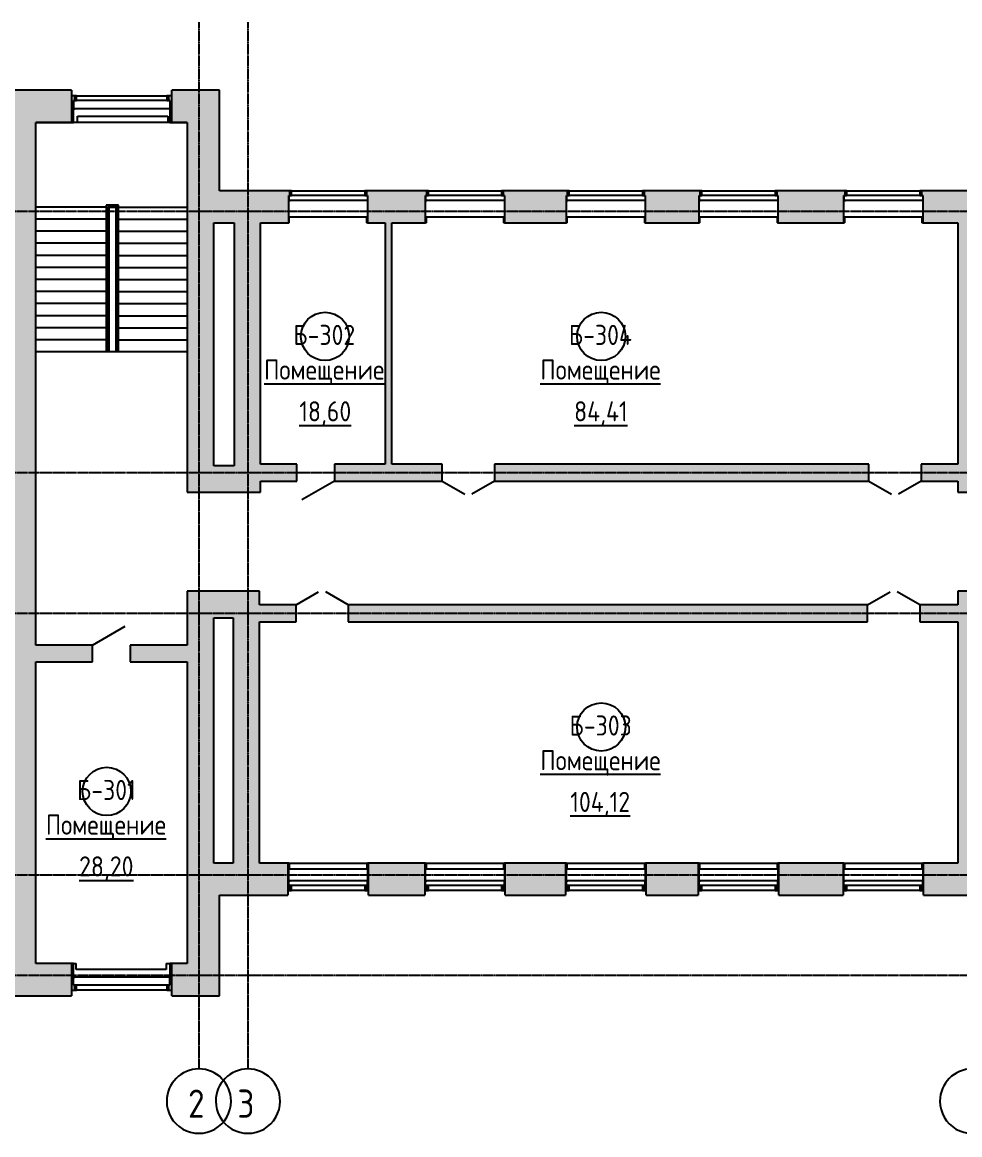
# Model space of a CAD drawing. Extents: x -4056 to 455774, y -7500 to 28668.
# Drawn here: x 248675 to 271978, y -3183 to 24484 of the extents above; entities that cross this region are included whole.
import ezdxf

# ---------------------------------------------------------------- set-up
doc = ezdxf.new("R2010")
doc.units = 0
doc.linetypes.add('ADSK_ЛИНИЯ_СЕТКИ', pattern=[21, 12, -3, 3, -3])
doc.linetypes.add('ADSK_СВЕРХУ', pattern=[4.5, 3, -1.5])
for name, color, linetype in [('ДВЕРИ', 7, 'CONTINUOUS'), ('КАРКАС_ИМПОСТ', 7, 'CONTINUOUS'), ('ЛЕСТНИЦЫ', 7, 'CONTINUOUS'), ('МАРКИ_ПОМЕЩЕНИЙ', 7, 'CONTINUOUS'), ('ОГРАЖДЕНИЕ', 7, 'CONTINUOUS'), ('ОКНА', 7, 'CONTINUOUS'), ('ОСИ', 7, 'CONTINUOUS'), ('ПАНЕЛЬ', 7, 'CONTINUOUS'), ('ПЕРЕКРЫТИЯ', 7, 'CONTINUOUS'), ('ПОРУЧНИ', 7, 'CONTINUOUS'), ('СТЕНЫ', 7, 'CONTINUOUS'), ('СТЕНЫ_РАЗРЕЗ', 7, 'CONTINUOUS')]:
    doc.layers.add(name, color=color, linetype=linetype)
doc.styles.add('GOST_COMMON', font='GOST Common.ttf', dxfattribs={"width": 0.9, "height": 500})
doc.styles.add('GOST_COMMON_1', font='GOST Common.ttf', dxfattribs={"width": 0.9, "height": 700})

# ---------------------------------------------------------------- blocks, each defined once
blk = doc.blocks.new('*U277')
at = {"layer": 'СТЕНЫ'}
for points in [[(252774.839752, 2775.135494), (252774.839752, 3575.135494), (255279.839752, 2775.135494)], [(255279.839752, 2775.135494), (252774.839752, 3575.135494), (255279.839752, 3575.135494)], [(257279.839752, 2775.135494), (257279.839752, 3575.135494), (258679.839752, 2775.135494)], [(258679.839752, 2775.135494), (257279.839752, 3575.135494), (258679.839752, 3575.135494)], [(260679.839752, 2775.135494), (260679.839752, 3575.135494), (262179.839752, 2775.135494)], [(262179.839752, 2775.135494), (260679.839752, 3575.135494), (262179.839752, 3575.135494)], [(264179.839752, 2775.135494), (264179.839752, 3575.135494), (265479.839752, 2775.135494)], [(265479.839752, 2775.135494), (264179.839752, 3575.135494), (265479.839752, 3575.135494)], [(267479.839752, 2775.135494), (267479.839752, 3575.135494), (269079.839752, 2775.135494)], [(269079.839752, 2775.135494), (267479.839752, 3575.135494), (269079.839752, 3575.135494)], [(271079.839752, 2775.135494), (271079.839752, 3575.135494), (271926.112113, 2775.135494)], [(271926.112113, 2775.135494), (271079.839752, 3575.135494), (271926.112113, 3575.135494)], [(271926.112113, 2775.135494), (271926.112113, 3575.135494), (272779.839752, 2775.135494)], [(272779.839752, 2775.135494), (271926.112113, 3575.135494), (272779.839752, 3575.135494)]]:
    blk.add_solid(points, dxfattribs=at)
blk = doc.blocks.new('*U278')
at = {"layer": 'СТЕНЫ'}
for points in [[(252774.839752, 275.135494), (252774.839752, 2775.135494), (253010.836199, 275.135494)], [(253010.836199, 275.135494), (252774.839752, 2775.135494), (253010.836199, 2775.135494)], [(253010.836199, 275.135494), (253010.836199, 2775.135494), (253574.839752, 275.135494)], [(253574.839752, 275.135494), (253010.836199, 2775.135494), (253574.839752, 2775.135494)]]:
    blk.add_solid(points, dxfattribs=at)
blk = doc.blocks.new('*U279')
at = {"layer": 'СТЕНЫ'}
for points in [[(235054.839752, 275.135494), (235054.839752, 1075.135494), (236994.839752, 275.135494)], [(236994.839752, 275.135494), (235054.839752, 1075.135494), (236994.839752, 1075.135494)], [(239494.839752, 275.135494), (239494.839752, 1075.135494), (240400.652256, 275.135494)], [(240400.652256, 275.135494), (239494.839752, 1075.135494), (240400.652256, 1075.135494)], [(240400.652256, 275.135494), (240400.652256, 1075.135494), (241294.839752, 275.135494)], [(241294.839752, 275.135494), (240400.652256, 1075.135494), (241294.839752, 1075.135494)], [(243794.839752, 275.135494), (243794.839752, 1075.135494), (245594.839752, 275.135494)], [(245594.839752, 275.135494), (243794.839752, 1075.135494), (245594.839752, 1075.135494)], [(248094.839752, 275.135494), (248094.839752, 1075.135494), (249894.839752, 275.135494)], [(249894.839752, 275.135494), (248094.839752, 1075.135494), (249894.839752, 1075.135494)], [(252394.839752, 275.135494), (252394.839752, 1075.135494), (252774.839752, 275.135494)], [(252774.839752, 275.135494), (252394.839752, 1075.135494), (252774.839752, 1075.135494)]]:
    blk.add_solid(points, dxfattribs=at)
blk = doc.blocks.new('*U281')
at = {"layer": 'СТЕНЫ'}
for points in [[(235854.839752, 21995.135494), (235854.839752, 22795.135494), (236994.839752, 21995.135494)], [(236994.839752, 21995.135494), (235854.839752, 22795.135494), (236994.839752, 22795.135494)], [(239494.839752, 21995.135494), (239494.839752, 22795.135494), (240400.652256, 21995.135494)], [(240400.652256, 21995.135494), (239494.839752, 22795.135494), (240400.652256, 22795.135494)], [(240400.652256, 21995.135494), (240400.652256, 22795.135494), (241294.839752, 21995.135494)], [(241294.839752, 21995.135494), (240400.652256, 22795.135494), (241294.839752, 22795.135494)], [(243794.839752, 21995.135494), (243794.839752, 22795.135494), (245594.839752, 21995.135494)], [(245594.839752, 21995.135494), (243794.839752, 22795.135494), (245594.839752, 22795.135494)], [(248094.839752, 21995.135494), (248094.839752, 22795.135494), (248334.839752, 21995.135494)], [(248334.839752, 21995.135494), (248094.839752, 22795.135494), (248334.839752, 22795.135494)], [(248334.839752, 21995.135494), (248334.839752, 22795.135494), (249014.839752, 21995.135494)], [(249014.839752, 21995.135494), (248334.839752, 22795.135494), (249014.839752, 22795.135494)], [(249014.839752, 21995.135494), (249014.839752, 22795.135494), (249894.839752, 21995.135494)], [(249894.839752, 21995.135494), (249014.839752, 22795.135494), (249894.839752, 22795.135494)], [(252394.839752, 21995.135494), (252394.839752, 22795.135494), (253010.836199, 21995.135494)], [(253010.836199, 21995.135494), (252394.839752, 22795.135494), (253010.836199, 22795.135494)], [(253010.836199, 21995.135494), (253010.836199, 22795.135494), (253574.839752, 21995.135494)], [(253574.839752, 21995.135494), (253010.836199, 22795.135494), (253574.839752, 22795.135494)]]:
    blk.add_solid(points, dxfattribs=at)
blk = doc.blocks.new('*U282')
at = {"layer": 'СТЕНЫ'}
for points in [[(252774.839752, 19495.135494), (252774.839752, 21995.135494), (253434.839752, 19495.135494)], [(253434.839752, 19495.135494), (252774.839752, 21995.135494), (253434.839752, 21995.135494)], [(253434.839752, 19495.135494), (253434.839752, 21995.135494), (253574.839752, 19495.135494)], [(253574.839752, 19495.135494), (253434.839752, 21995.135494), (253574.839752, 21995.135494)]]:
    blk.add_solid(points, dxfattribs=at)
blk = doc.blocks.new('*U283')
at = {"layer": 'СТЕНЫ'}
for points in [[(253574.839752, 19495.135494), (253574.839752, 20295.135494), (253939.839752, 19495.135494)], [(253939.839752, 19495.135494), (253574.839752, 20295.135494), (253939.839752, 20295.135494)], [(253939.839752, 19495.135494), (253939.839752, 20295.135494), (254599.839752, 19495.135494)], [(254599.839752, 19495.135494), (253939.839752, 20295.135494), (254599.839752, 20295.135494)], [(254599.839752, 19495.135494), (254599.839752, 20295.135494), (255299.839752, 19495.135494)], [(255299.839752, 19495.135494), (254599.839752, 20295.135494), (255299.839752, 20295.135494)], [(255299.839752, 20175.135494), (255299.839752, 20295.135494), (255369.839752, 20175.135494)], [(255369.839752, 20175.135494), (255299.839752, 20295.135494), (255369.839752, 20295.135494)], [(257189.839752, 20175.135494), (257189.839752, 20295.135494), (257259.839752, 20175.135494)], [(257259.839752, 20175.135494), (257189.839752, 20295.135494), (257259.839752, 20295.135494)], [(257259.839752, 19495.135494), (257259.839752, 20295.135494), (257859.839752, 19495.135494)], [(257859.839752, 19495.135494), (257259.839752, 20295.135494), (257859.839752, 20295.135494)], [(257859.839752, 19495.135494), (257859.839752, 20295.135494), (258699.839752, 19495.135494)], [(258699.839752, 19495.135494), (257859.839752, 20295.135494), (258699.839752, 20295.135494)], [(258699.839752, 20175.135494), (258699.839752, 20295.135494), (258769.839752, 20175.135494)], [(258769.839752, 20175.135494), (258699.839752, 20295.135494), (258769.839752, 20295.135494)], [(260589.839752, 20175.135494), (260589.839752, 20295.135494), (260659.839752, 20175.135494)], [(260659.839752, 20175.135494), (260589.839752, 20295.135494), (260659.839752, 20295.135494)], [(260659.839752, 19495.135494), (260659.839752, 20295.135494), (262199.839752, 19495.135494)], [(262199.839752, 19495.135494), (260659.839752, 20295.135494), (262199.839752, 20295.135494)], [(262199.839752, 20175.135494), (262199.839752, 20295.135494), (262269.839752, 20175.135494)], [(262269.839752, 20175.135494), (262199.839752, 20295.135494), (262269.839752, 20295.135494)], [(264089.839752, 20175.135494), (264089.839752, 20295.135494), (264159.839752, 20175.135494)], [(264159.839752, 20175.135494), (264089.839752, 20295.135494), (264159.839752, 20295.135494)], [(264159.839752, 19495.135494), (264159.839752, 20295.135494), (265499.839752, 19495.135494)], [(265499.839752, 19495.135494), (264159.839752, 20295.135494), (265499.839752, 20295.135494)], [(265499.839752, 20175.135494), (265499.839752, 20295.135494), (265569.839752, 20175.135494)], [(265569.839752, 20175.135494), (265499.839752, 20295.135494), (265569.839752, 20295.135494)], [(267389.839752, 20175.135494), (267389.839752, 20295.135494), (267459.839752, 20175.135494)], [(267459.839752, 20175.135494), (267389.839752, 20295.135494), (267459.839752, 20295.135494)], [(267459.839752, 19495.135494), (267459.839752, 20295.135494), (269099.839752, 19495.135494)], [(269099.839752, 19495.135494), (267459.839752, 20295.135494), (269099.839752, 20295.135494)], [(269099.839752, 20175.135494), (269099.839752, 20295.135494), (269169.839752, 20175.135494)], [(269169.839752, 20175.135494), (269099.839752, 20295.135494), (269169.839752, 20295.135494)], [(270989.839752, 20175.135494), (270989.839752, 20295.135494), (271059.839752, 20175.135494)], [(271059.839752, 20175.135494), (270989.839752, 20295.135494), (271059.839752, 20295.135494)], [(271059.839752, 19495.135494), (271059.839752, 20295.135494), (271926.112113, 19495.135494)], [(271926.112113, 19495.135494), (271059.839752, 20295.135494), (271926.112113, 20295.135494)], [(271926.112113, 19495.135494), (271926.112113, 20295.135494), (271927.339752, 19495.135494)], [(271927.339752, 19495.135494), (271926.112113, 20295.135494), (271927.339752, 20295.135494)], [(271927.339752, 19495.135494), (271927.339752, 20295.135494), (272799.839752, 19495.135494)], [(272799.839752, 19495.135494), (271927.339752, 20295.135494), (272799.839752, 20295.135494)]]:
    blk.add_solid(points, dxfattribs=at)
blk = doc.blocks.new('*U288')
at = {"layer": 'СТЕНЫ'}
for points in [[(252774.839752, 3575.135494), (252774.839752, 9676.085928), (253010.836199, 3575.135494)], [(253010.836199, 3575.135494), (252774.839752, 9676.085928), (253010.836199, 9676.085928)], [(253010.836199, 3575.135494), (253010.836199, 9676.085928), (253434.839752, 3575.135494)], [(253434.839752, 3575.135494), (253010.836199, 9676.085928), (253434.839752, 9676.085928)]]:
    blk.add_solid(points, dxfattribs=at)
blk = doc.blocks.new('*U289')
at = {"layer": 'СТЕНЫ'}
for points in [[(253914.839752, 3575.135494), (253914.839752, 9676.085928), (254574.839752, 3575.135494)], [(254574.839752, 3575.135494), (253914.839752, 9676.085928), (254574.839752, 9676.085928)]]:
    blk.add_solid(points, dxfattribs=at)
blk = doc.blocks.new('*U290')
at = {"layer": 'СТЕНЫ'}
for points in [[(252774.839752, 9676.085928), (252774.839752, 10336.085928), (253914.839752, 9676.085928)], [(253914.839752, 9676.085928), (252774.839752, 10336.085928), (253914.839752, 10336.085928)], [(253914.839752, 9676.085928), (253914.839752, 10336.085928), (254574.839752, 9676.085928)], [(254574.839752, 9676.085928), (253914.839752, 10336.085928), (254574.839752, 10336.085928)]]:
    blk.add_solid(points, dxfattribs=at)
blk = doc.blocks.new('*U291')
at = {"layer": 'СТЕНЫ'}
for points in [[(252774.839752, 13456.085928), (252774.839752, 19495.135494), (253010.836199, 13456.085928)], [(253010.836199, 13456.085928), (252774.839752, 19495.135494), (253010.836199, 19495.135494)], [(253010.836199, 13456.085928), (253010.836199, 19495.135494), (253434.839752, 13456.085928)], [(253434.839752, 13456.085928), (253010.836199, 19495.135494), (253434.839752, 19495.135494)]]:
    blk.add_solid(points, dxfattribs=at)
blk = doc.blocks.new('*U292')
at = {"layer": 'СТЕНЫ'}
for points in [[(253939.839752, 13456.085928), (253939.839752, 19495.135494), (254599.839752, 13456.085928)], [(254599.839752, 13456.085928), (253939.839752, 19495.135494), (254599.839752, 19495.135494)]]:
    blk.add_solid(points, dxfattribs=at)
blk = doc.blocks.new('*U293')
at = {"layer": 'СТЕНЫ'}
for points in [[(252774.839752, 12796.085928), (252774.839752, 13456.085928), (253010.836199, 12796.085928)], [(253010.836199, 12796.085928), (252774.839752, 13456.085928), (253010.836199, 13456.085928)], [(253010.836199, 12796.085928), (253010.836199, 13456.085928), (254599.839752, 12796.085928)], [(254599.839752, 12796.085928), (253010.836199, 13456.085928), (254599.839752, 13456.085928)]]:
    blk.add_solid(points, dxfattribs=at)
blk = doc.blocks.new('*U309')
at = {"layer": 'СТЕНЫ'}
for points in [[(269079.839752, 2895.135494), (269079.839752, 3575.135494), (269099.839752, 2895.135494)], [(269099.839752, 2895.135494), (269079.839752, 3575.135494), (269099.839752, 3575.135494)], [(271059.839752, 2895.135494), (271059.839752, 3575.135494), (271079.839752, 2895.135494)], [(271079.839752, 2895.135494), (271059.839752, 3575.135494), (271079.839752, 3575.135494)], [(269099.839752, 2895.135494), (269099.839752, 3015.135494), (269169.839752, 2895.135494)], [(269169.839752, 2895.135494), (269099.839752, 3015.135494), (269169.839752, 3015.135494)], [(270989.839752, 2895.135494), (270989.839752, 3015.135494), (271059.839752, 2895.135494)], [(271059.839752, 2895.135494), (270989.839752, 3015.135494), (271059.839752, 3015.135494)]]:
    blk.add_solid(points, dxfattribs=at)
blk = doc.blocks.new('*U310')
at = {"layer": 'СТЕНЫ'}
for points in [[(265479.839752, 2895.135494), (265479.839752, 3575.135494), (265499.839752, 2895.135494)], [(265499.839752, 2895.135494), (265479.839752, 3575.135494), (265499.839752, 3575.135494)], [(267459.839752, 2895.135494), (267459.839752, 3575.135494), (267479.839752, 2895.135494)], [(267479.839752, 2895.135494), (267459.839752, 3575.135494), (267479.839752, 3575.135494)], [(265499.839752, 2895.135494), (265499.839752, 3015.135494), (265569.839752, 2895.135494)], [(265569.839752, 2895.135494), (265499.839752, 3015.135494), (265569.839752, 3015.135494)], [(267389.839752, 2895.135494), (267389.839752, 3015.135494), (267459.839752, 2895.135494)], [(267459.839752, 2895.135494), (267389.839752, 3015.135494), (267459.839752, 3015.135494)]]:
    blk.add_solid(points, dxfattribs=at)
blk = doc.blocks.new('*U311')
at = {"layer": 'СТЕНЫ'}
for points in [[(262179.839752, 2895.135494), (262179.839752, 3575.135494), (262199.839752, 2895.135494)], [(262199.839752, 2895.135494), (262179.839752, 3575.135494), (262199.839752, 3575.135494)], [(264159.839752, 2895.135494), (264159.839752, 3575.135494), (264179.839752, 2895.135494)], [(264179.839752, 2895.135494), (264159.839752, 3575.135494), (264179.839752, 3575.135494)], [(262199.839752, 2895.135494), (262199.839752, 3015.135494), (262269.839752, 2895.135494)], [(262269.839752, 2895.135494), (262199.839752, 3015.135494), (262269.839752, 3015.135494)], [(264089.839752, 2895.135494), (264089.839752, 3015.135494), (264159.839752, 2895.135494)], [(264159.839752, 2895.135494), (264089.839752, 3015.135494), (264159.839752, 3015.135494)]]:
    blk.add_solid(points, dxfattribs=at)
blk = doc.blocks.new('*U312')
at = {"layer": 'СТЕНЫ'}
for points in [[(258679.839752, 2895.135494), (258679.839752, 3575.135494), (258699.839752, 2895.135494)], [(258699.839752, 2895.135494), (258679.839752, 3575.135494), (258699.839752, 3575.135494)], [(260659.839752, 2895.135494), (260659.839752, 3575.135494), (260679.839752, 2895.135494)], [(260679.839752, 2895.135494), (260659.839752, 3575.135494), (260679.839752, 3575.135494)], [(258699.839752, 2895.135494), (258699.839752, 3015.135494), (258769.839752, 2895.135494)], [(258769.839752, 2895.135494), (258699.839752, 3015.135494), (258769.839752, 3015.135494)], [(260589.839752, 2895.135494), (260589.839752, 3015.135494), (260659.839752, 2895.135494)], [(260659.839752, 2895.135494), (260589.839752, 3015.135494), (260659.839752, 3015.135494)]]:
    blk.add_solid(points, dxfattribs=at)
blk = doc.blocks.new('*U313')
at = {"layer": 'СТЕНЫ'}
for points in [[(255279.839752, 2895.135494), (255279.839752, 3575.135494), (255299.839752, 2895.135494)], [(255299.839752, 2895.135494), (255279.839752, 3575.135494), (255299.839752, 3575.135494)], [(257259.839752, 2895.135494), (257259.839752, 3575.135494), (257279.839752, 2895.135494)], [(257279.839752, 2895.135494), (257259.839752, 3575.135494), (257279.839752, 3575.135494)], [(255299.839752, 2895.135494), (255299.839752, 3015.135494), (255369.839752, 2895.135494)], [(255369.839752, 2895.135494), (255299.839752, 3015.135494), (255369.839752, 3015.135494)], [(257189.839752, 2895.135494), (257189.839752, 3015.135494), (257259.839752, 2895.135494)], [(257259.839752, 2895.135494), (257189.839752, 3015.135494), (257259.839752, 3015.135494)]]:
    blk.add_solid(points, dxfattribs=at)
blk = doc.blocks.new('*U325')
at = {"layer": 'СТЕНЫ'}
for points in [[(271927.339752, 12796.085928), (271927.339752, 19495.135494), (272607.339752, 12796.085928)], [(272607.339752, 12796.085928), (271927.339752, 19495.135494), (272607.339752, 19495.135494)]]:
    blk.add_solid(points, dxfattribs=at)
blk = doc.blocks.new('*U326')
at = {"layer": 'СТЕНЫ'}
for points in [[(271927.339752, 3575.135494), (271927.339752, 10339.883239), (272607.339752, 3575.135494)], [(272607.339752, 3575.135494), (271927.339752, 10339.883239), (272607.339752, 10339.883239)]]:
    blk.add_solid(points, dxfattribs=at)
blk = doc.blocks.new('*U334')
at = {"layer": 'СТЕНЫ'}
for points in [[(254599.839752, 13075.135494), (254599.839752, 13495.135494), (255499.839752, 13075.135494)], [(255499.839752, 13075.135494), (254599.839752, 13495.135494), (255499.839752, 13495.135494)], [(256439.839752, 13075.135494), (256439.839752, 13495.135494), (259112.539752, 13075.135494)], [(259112.539752, 13075.135494), (256439.839752, 13495.135494), (259112.539752, 13495.135494)], [(260412.539752, 13075.135494), (260412.539752, 13495.135494), (265621.020141, 13075.135494)], [(265621.020141, 13075.135494), (260412.539752, 13495.135494), (265621.020141, 13495.135494)], [(265621.020141, 13075.135494), (265621.020141, 13495.135494), (269717.339752, 13075.135494)], [(269717.339752, 13075.135494), (265621.020141, 13495.135494), (269717.339752, 13495.135494)], [(271017.339752, 13075.135494), (271017.339752, 13495.135494), (271926.112113, 13075.135494)], [(271926.112113, 13075.135494), (271017.339752, 13495.135494), (271926.112113, 13495.135494)], [(271926.112113, 13075.135494), (271926.112113, 13495.135494), (271927.339752, 13075.135494)]]:
    blk.add_solid(points, dxfattribs=at)
blk = doc.blocks.new('*U335')
at = {"layer": 'СТЕНЫ'}
for points in [[(254574.839752, 9575.135494), (254574.839752, 9995.135494), (255479.839752, 9575.135494)], [(255479.839752, 9575.135494), (254574.839752, 9995.135494), (255479.839752, 9995.135494)], [(256779.839752, 9575.135494), (256779.839752, 9995.135494), (265621.020141, 9575.135494)], [(265621.020141, 9575.135494), (256779.839752, 9995.135494), (265621.020141, 9995.135494)], [(265621.020141, 9575.135494), (265621.020141, 9995.135494), (269684.639752, 9575.135494)], [(269684.639752, 9575.135494), (265621.020141, 9995.135494), (269684.639752, 9995.135494)], [(270984.639752, 9575.135494), (270984.639752, 9995.135494), (271926.112113, 9575.135494)], [(271926.112113, 9575.135494), (270984.639752, 9995.135494), (271926.112113, 9995.135494)], [(271926.112113, 9575.135494), (271926.112113, 9995.135494), (271927.339752, 9575.135494)]]:
    blk.add_solid(points, dxfattribs=at)
blk = doc.blocks.new('*U341')
at = {"layer": 'СТЕНЫ'}
for points in [[(257699.839752, 13495.135494), (257699.839752, 19495.135494), (257859.839752, 13495.135494)], [(257859.839752, 13495.135494), (257699.839752, 19495.135494), (257859.839752, 19495.135494)]]:
    blk.add_solid(points, dxfattribs=at)
blk = doc.blocks.new('*U342')
at = {"layer": 'СТЕНЫ'}
for points in [[(248334.839752, 1075.135494), (248334.839752, 21995.135494), (249014.839752, 1075.135494)], [(249014.839752, 1075.135494), (248334.839752, 21995.135494), (249014.839752, 21995.135494)]]:
    blk.add_solid(points, dxfattribs=at)
blk = doc.blocks.new('*U343')
at = {"layer": 'СТЕНЫ'}
for points in [[(249014.839752, 8575.135494), (249014.839752, 8995.135494), (250419.839752, 8575.135494)], [(250419.839752, 8575.135494), (249014.839752, 8995.135494), (250419.839752, 8995.135494)], [(251359.839752, 8575.135494), (251359.839752, 8995.135494), (252774.839752, 8575.135494)], [(252774.839752, 8575.135494), (251359.839752, 8995.135494), (252774.839752, 8995.135494)]]:
    blk.add_solid(points, dxfattribs=at)
blk = doc.blocks.new('*U344')
at = {"layer": 'СТЕНЫ'}
for points in [[(249894.839752, 415.135494), (249894.839752, 1075.135494), (249949.839752, 415.135494)], [(249949.839752, 415.135494), (249894.839752, 1075.135494), (249949.839752, 1075.135494)], [(252339.839752, 415.135494), (252339.839752, 1075.135494), (252394.839752, 415.135494)], [(252394.839752, 415.135494), (252339.839752, 1075.135494), (252394.839752, 1075.135494)], [(249949.839752, 415.135494), (249949.839752, 535.135494), (250019.839752, 415.135494)], [(250019.839752, 415.135494), (249949.839752, 535.135494), (250019.839752, 535.135494)], [(252269.839752, 415.135494), (252269.839752, 535.135494), (252339.839752, 415.135494)], [(252339.839752, 415.135494), (252269.839752, 535.135494), (252339.839752, 535.135494)]]:
    blk.add_solid(points, dxfattribs=at)
blk = doc.blocks.new('*U353')
at = {"layer": 'СТЕНЫ'}
for points in [[(249894.839752, 21995.135494), (249894.839752, 22655.135494), (249949.839752, 21995.135494)], [(249949.839752, 21995.135494), (249894.839752, 22655.135494), (249949.839752, 22655.135494)], [(249949.839752, 22535.135494), (249949.839752, 22655.135494), (250019.839752, 22535.135494)], [(250019.839752, 22535.135494), (249949.839752, 22655.135494), (250019.839752, 22655.135494)], [(252269.839752, 22535.135494), (252269.839752, 22655.135494), (252339.839752, 22535.135494)], [(252339.839752, 22535.135494), (252269.839752, 22655.135494), (252339.839752, 22655.135494)], [(252339.839752, 21995.135494), (252339.839752, 22655.135494), (252394.839752, 21995.135494)], [(252394.839752, 21995.135494), (252339.839752, 22655.135494), (252394.839752, 22655.135494)]]:
    blk.add_solid(points, dxfattribs=at)
blk = doc.blocks.new('ОГРАЖДЕНИЕ_-_ОГРАЖДЕНИЕ-24')
at = {"layer": 'ПОРУЧНИ'}
for p, q in [((15815.548367, 19937.741418), (15815.548367, 16287.341418)), ((16116.348367, 19937.741418), (15815.548367, 19937.741418)), ((15820.548367, 19932.741418), (15820.548367, 16287.341418)), ((16111.348367, 19932.741418), (15820.548367, 19932.741418)), ((16111.348367, 19887.341418), (16111.348367, 19932.741418)), ((16116.348367, 19887.341418), (16116.348367, 19937.741418)), ((15860.548367, 19892.741418), (15860.548367, 16287.341418)), ((16071.348367, 19892.741418), (15860.548367, 19892.741418)), ((15875.548367, 19877.741418), (15875.548367, 16287.341418)), ((16056.348367, 19877.741418), (15875.548367, 19877.741418)), ((16056.348367, 16287.341418), (16056.348367, 19877.741418)), ((16071.348367, 16287.341418), (16071.348367, 19892.741418)), ((16086.348367, 19890.716418), (16086.348367, 19907.741418)), ((16111.348367, 16287.341418), (16111.348367, 19887.341418)), ((16116.348367, 16287.341418), (16116.348367, 19887.341418)), ((15820.548367, 16287.341418), (15815.548367, 16287.341418)), ((15860.548367, 16287.341418), (15820.548367, 16287.341418)), ((15875.548367, 16287.341418), (15860.548367, 16287.341418))]:
    blk.add_line(p, q, dxfattribs=at)
blk = doc.blocks.new('ИРНИТУ-ОКНО-ГОСТ23166-99_J')
at = {"layer": 'КАРКАС_ИМПОСТ'}
for p, q in [((-1018.1, 220), (941.9, 220)), ((-1018.1, 220), (-1018.1, 100)), ((-1018.1, 220), (-983.1, 220)), ((-1018.1, 100), (941.9, 100)), ((-1018.1, 100), (-983.1, 100)), ((941.9, 220), (906.9, 220)), ((941.9, 100), (906.9, 100)), ((941.9, 220), (941.9, 100))]:
    blk.add_line(p, q, dxfattribs=at)
blk = doc.blocks.new('AC_ДВЕРЬ_ДВУПОЛЬНАЯ_ДЕРЕВ3')
at = {"layer": 'ПАНЕЛЬ'}
for p, q in [((-650, 210), (-87.083488, 535)), ((650, 210), (87.083488, 535))]:
    blk.add_line(p, q, dxfattribs=at)
blk = doc.blocks.new('ИРНИТУ_ДВЕРЬ_ОДНОПОЛЬНАЯ_3')
at = {"layer": 'ПАНЕЛЬ'}
blk.add_line((-470, 210), (344.06388, 680), dxfattribs=at)
blk = doc.blocks.new('ИРНИТУ-ОКНО-ГОСТ23166-99_M')
at = {"layer": 'КАРКАС_ИМПОСТ'}
for p, q in [((-1018.1, -160), (941.9, -160)), ((-1018.1, -280), (-1018.1, -160)), ((-1018.1, -160), (-983.1, -160)), ((941.9, -160), (906.9, -160)), ((941.9, -280), (941.9, -160)), ((-1018.1, -280), (941.9, -280)), ((-1018.1, -280), (-983.1, -280)), ((941.9, -280), (906.9, -280))]:
    blk.add_line(p, q, dxfattribs=at)
blk = doc.blocks.new('ИРНИТУ-ОКНО-ГОСТ23166-99_N')
at = {"layer": 'КАРКАС_ИМПОСТ'}
for p, q in [((-1233.1, 210), (1156.9, 210)), ((-1233.1, 210), (-1233.1, 10)), ((-1233.1, 210), (-1198.1, 210)), ((-1233.1, 10), (1156.9, 10)), ((-1233.1, 10), (-1198.1, 10)), ((1156.9, 210), (1121.9, 210)), ((1156.9, 10), (1121.9, 10)), ((1156.9, 210), (1156.9, 10))]:
    blk.add_line(p, q, dxfattribs=at)
blk = doc.blocks.new('ИРНИТУ-ОКНО-ГОСТ23166-99_O')
at = {"layer": 'КАРКАС_ИМПОСТ'}
for p, q in [((-1233.1, -10), (1156.9, -10)), ((-1233.1, -210), (-1233.1, -10)), ((-1233.1, -10), (-1198.1, -10)), ((-1233.1, -210), (1156.9, -210)), ((-1233.1, -210), (-1198.1, -210)), ((1156.9, -10), (1121.9, -10)), ((1156.9, -210), (1121.9, -210)), ((1156.9, -210), (1156.9, -10))]:
    blk.add_line(p, q, dxfattribs=at)
blk = doc.blocks.new('ОСЬ_СЕТКИ_-_D8-4846-03_Б_Н')
at = {"layer": 'ОСИ'}
for start, end in [(360, 180), (180, 360)]:
    blk.add_arc((0, 0), 4, start, end, dxfattribs=at)
blk = doc.blocks.new('ADSK_МАРКА_ПОМЕЩЕНИЕ_-_НО1')
at = {"layer": 'МАРКИ_ПОМЕЩЕНИЙ'}
blk.add_circle((0, 0), 3, dxfattribs=at)

msp = doc.modelspace()

# ---------------------------------------------------------------- linework, layer by layer
at = {"layer": 'ЛЕСТНИЦЫ'}
for p, q in [((252774.839752, 21990), (249014.839752, 21990)), ((250764.439752, 19887.341418), (249014.839752, 19887.341418)), ((251065.239752, 19887.341418), (252774.839752, 19887.341418)), ((250764.439752, 19587.341418), (249014.839752, 19587.341418)), ((251065.239752, 19587.341418), (252774.839752, 19587.341418)), ((250764.439752, 19287.341418), (249014.839752, 19287.341418)), ((251065.239752, 19287.341418), (252774.839752, 19287.341418)), ((250764.439752, 18987.341418), (249014.839752, 18987.341418)), ((251065.239752, 18987.341418), (252774.839752, 18987.341418)), ((250764.439752, 18687.341418), (249014.839752, 18687.341418)), ((251065.239752, 18687.341418), (252774.839752, 18687.341418)), ((250764.439752, 18387.341418), (249014.839752, 18387.341418)), ((251065.239752, 18387.341418), (252774.839752, 18387.341418)), ((250764.439752, 18087.341418), (249014.839752, 18087.341418)), ((251065.239752, 18087.341418), (252774.839752, 18087.341418)), ((250764.439752, 17787.341418), (249014.839752, 17787.341418)), ((251065.239752, 17787.341418), (252774.839752, 17787.341418)), ((250764.439752, 17487.341418), (249014.839752, 17487.341418)), ((251065.239752, 17487.341418), (252774.839752, 17487.341418)), ((250764.439752, 17187.341418), (249014.839752, 17187.341418)), ((251065.239752, 17187.341418), (252774.839752, 17187.341418)), ((250764.439752, 16887.341418), (249014.839752, 16887.341418)), ((251065.239752, 16887.341418), (252774.839752, 16887.341418)), ((250764.439752, 16587.341418), (249014.839752, 16587.341418)), ((251065.239752, 16587.341418), (252774.839752, 16587.341418)), ((250764.439752, 16287.341418), (249014.839752, 16287.341418))]:
    msp.add_line(p, q, dxfattribs=at)
at = {"layer": 'ЛЕСТНИЦЫ', "linetype": 'ADSK_СВЕРХУ'}
for p, q in [((250764.439752, 19887.341418), (249014.839752, 19887.341418)), ((251065.239752, 19887.341418), (252774.839752, 19887.341418)), ((250764.439752, 19587.341418), (249014.839752, 19587.341418)), ((251065.239752, 19587.341418), (252774.839752, 19587.341418)), ((250764.439752, 19287.341418), (249014.839752, 19287.341418)), ((251065.239752, 19287.341418), (252774.839752, 19287.341418)), ((250764.439752, 18987.341418), (249014.839752, 18987.341418)), ((251065.239752, 18987.341418), (252774.839752, 18987.341418)), ((250764.439752, 18687.341418), (249014.839752, 18687.341418)), ((251065.239752, 18687.341418), (252774.839752, 18687.341418)), ((250764.439752, 18387.341418), (249014.839752, 18387.341418)), ((251065.239752, 18387.341418), (252774.839752, 18387.341418)), ((250764.439752, 18087.341418), (249014.839752, 18087.341418)), ((251065.239752, 18087.341418), (252774.839752, 18087.341418)), ((250764.439752, 17787.341418), (249014.839752, 17787.341418)), ((251065.239752, 17787.341418), (252774.839752, 17787.341418)), ((250764.439752, 17487.341418), (249014.839752, 17487.341418)), ((251065.239752, 17487.341418), (252774.839752, 17487.341418)), ((250764.439752, 17187.341418), (249014.839752, 17187.341418)), ((251065.239752, 17187.341418), (252774.839752, 17187.341418)), ((250764.439752, 16887.341418), (249014.839752, 16887.341418)), ((251065.239752, 16887.341418), (252774.839752, 16887.341418)), ((250764.439752, 16587.341418), (249014.839752, 16587.341418)), ((251065.239752, 16587.341418), (252774.839752, 16587.341418))]:
    msp.add_line(p, q, dxfattribs=at)
at = {"layer": 'ОСИ', "linetype": 'ADSK_ЛИНИЯ_СЕТКИ'}
for p, q in [((253064.839752, 24484.443292), (253064.839752, -1546.924215)), ((254284.839752, 24484.443292), (254284.839752, -1546.924215)), ((232735.995103, 19785.135494), (337536.017597, 19785.135494)), ((232735.995103, 13285.135494), (337536.017597, 13285.135494)), ((232735.995103, 9785.135494), (337536.017597, 9785.135494)), ((232735.995103, 3285.135494), (337536.017597, 3285.135494)), ((232735.995103, 785.135494), (337536.017597, 785.135494))]:
    msp.add_line(p, q, dxfattribs=at)
at = {"layer": 'ПЕРЕКРЫТИЯ'}
for p, q in [((250764.439752, 16287.341418), (249014.839752, 16287.341418)), ((252774.839752, 16287.341418), (250824.439752, 16287.341418))]:
    msp.add_line(p, q, dxfattribs=at)
at = {"layer": 'СТЕНЫ'}
for p, q in [((250019.839752, 22655.135494), (252269.839752, 22655.135494)), ((250049.839752, 21995.135494), (250049.839752, 22145.135494)), ((250049.839752, 22145.135494), (252289.839752, 22145.135494)), ((252289.839752, 22145.135494), (252289.839752, 21995.135494)), ((250049.839752, 21995.135494), (249949.839752, 21995.135494)), ((252339.839752, 21995.135494), (252289.839752, 21995.135494)), ((255369.839752, 20295.135494), (257189.839752, 20295.135494)), ((258769.839752, 20295.135494), (260589.839752, 20295.135494)), ((262269.839752, 20295.135494), (264089.839752, 20295.135494)), ((265569.839752, 20295.135494), (267389.839752, 20295.135494)), ((269169.839752, 20295.135494), (270989.839752, 20295.135494)), ((255309.318543, 19495.135494), (255309.318543, 19645.135494)), ((255309.318543, 19645.135494), (257229.318543, 19645.135494)), ((257229.318543, 19645.135494), (257229.318543, 19495.135494)), ((258719.839752, 19495.135494), (258719.839752, 19645.135494)), ((258719.839752, 19645.135494), (260639.839752, 19645.135494)), ((260639.839752, 19645.135494), (260639.839752, 19495.135494)), ((262219.839752, 19495.135494), (262219.839752, 19645.135494)), ((262219.839752, 19645.135494), (264139.839752, 19645.135494)), ((264139.839752, 19645.135494), (264139.839752, 19495.135494)), ((265519.839752, 19495.135494), (265519.839752, 19645.135494)), ((265519.839752, 19645.135494), (267439.839752, 19645.135494)), ((267439.839752, 19645.135494), (267439.839752, 19495.135494)), ((269119.839752, 19495.135494), (269119.839752, 19645.135494)), ((269119.839752, 19645.135494), (271039.839752, 19645.135494)), ((271039.839752, 19645.135494), (271039.839752, 19495.135494)), ((255309.318543, 19495.135494), (255299.839752, 19495.135494)), ((257259.839752, 19495.135494), (257229.318543, 19495.135494)), ((258719.839752, 19495.135494), (258699.839752, 19495.135494)), ((260659.839752, 19495.135494), (260639.839752, 19495.135494)), ((262219.839752, 19495.135494), (262199.839752, 19495.135494)), ((264159.839752, 19495.135494), (264139.839752, 19495.135494)), ((265519.839752, 19495.135494), (265499.839752, 19495.135494)), ((267459.839752, 19495.135494), (267439.839752, 19495.135494)), ((269119.839752, 19495.135494), (269099.839752, 19495.135494)), ((271059.839752, 19495.135494), (271039.839752, 19495.135494)), ((255299.839752, 3575.135494), (257259.839752, 3575.135494)), ((255319.839752, 3425.135494), (255319.839752, 3575.135494)), ((257239.839752, 3425.135494), (255319.839752, 3425.135494)), ((257239.839752, 3575.135494), (257239.839752, 3425.135494)), ((258699.839752, 3575.135494), (260659.839752, 3575.135494)), ((258719.839752, 3425.135494), (258719.839752, 3575.135494)), ((260639.839752, 3425.135494), (258719.839752, 3425.135494)), ((260639.839752, 3575.135494), (260639.839752, 3425.135494)), ((262199.839752, 3575.135494), (264159.839752, 3575.135494)), ((262219.839752, 3425.135494), (262219.839752, 3575.135494)), ((264139.839752, 3425.135494), (262219.839752, 3425.135494)), ((264139.839752, 3575.135494), (264139.839752, 3425.135494)), ((265499.839752, 3575.135494), (267459.839752, 3575.135494)), ((265519.839752, 3425.135494), (265519.839752, 3575.135494)), ((267439.839752, 3425.135494), (265519.839752, 3425.135494)), ((267439.839752, 3575.135494), (267439.839752, 3425.135494)), ((269099.839752, 3575.135494), (271059.839752, 3575.135494)), ((269119.839752, 3425.135494), (269119.839752, 3575.135494)), ((271039.839752, 3425.135494), (269119.839752, 3425.135494)), ((271039.839752, 3575.135494), (271039.839752, 3425.135494)), ((257189.839752, 2895.135494), (255369.839752, 2895.135494)), ((260589.839752, 2895.135494), (258769.839752, 2895.135494)), ((264089.839752, 2895.135494), (262269.839752, 2895.135494)), ((267389.839752, 2895.135494), (265569.839752, 2895.135494)), ((270989.839752, 2895.135494), (269169.839752, 2895.135494)), ((249949.839752, 1075.135494), (250014.839752, 1075.135494)), ((250014.839752, 925.135494), (250014.839752, 1075.135494)), ((252254.839752, 925.135494), (250014.839752, 925.135494)), ((252254.839752, 1075.135494), (252339.839752, 1075.135494)), ((252254.839752, 1075.135494), (252254.839752, 925.135494)), ((252269.839752, 415.135494), (250019.839752, 415.135494))]:
    msp.add_line(p, q, dxfattribs=at)
at = {"layer": 'СТЕНЫ_РАЗРЕЗ'}
for p, q in [((249894.839752, 22795.135494), (248094.839752, 22795.135494)), ((249894.839752, 22795.135494), (249894.839752, 21995.135494)), ((253574.839752, 22795.135494), (252394.839752, 22795.135494)), ((252394.839752, 21995.135494), (252394.839752, 22795.135494)), ((253574.839752, 20295.135494), (253574.839752, 22795.135494)), ((250019.839752, 22655.135494), (249894.839752, 22655.135494)), ((249949.839752, 21995.135494), (249949.839752, 22535.135494)), ((249949.839752, 22535.135494), (250019.839752, 22535.135494)), ((250019.839752, 22535.135494), (250019.839752, 22655.135494)), ((252394.839752, 22655.135494), (252269.839752, 22655.135494)), ((252269.839752, 22655.135494), (252269.839752, 22535.135494)), ((252269.839752, 22535.135494), (252339.839752, 22535.135494)), ((252339.839752, 22535.135494), (252339.839752, 21995.135494)), ((249014.839752, 21995.135494), (249949.839752, 21995.135494)), ((249014.839752, 8995.135494), (249014.839752, 21995.135494)), ((252339.839752, 21995.135494), (252774.839752, 21995.135494)), ((252774.839752, 21995.135494), (252774.839752, 12796.085928)), ((255369.839752, 20295.135494), (253574.839752, 20295.135494)), ((255369.839752, 20175.135494), (255369.839752, 20295.135494)), ((258769.839752, 20295.135494), (257189.839752, 20295.135494)), ((257189.839752, 20295.135494), (257189.839752, 20175.135494)), ((258769.839752, 20175.135494), (258769.839752, 20295.135494)), ((262269.839752, 20295.135494), (260589.839752, 20295.135494)), ((260589.839752, 20295.135494), (260589.839752, 20175.135494)), ((262269.839752, 20175.135494), (262269.839752, 20295.135494)), ((265569.839752, 20295.135494), (264089.839752, 20295.135494)), ((264089.839752, 20295.135494), (264089.839752, 20175.135494)), ((265569.839752, 20175.135494), (265569.839752, 20295.135494)), ((269169.839752, 20295.135494), (267389.839752, 20295.135494)), ((267389.839752, 20295.135494), (267389.839752, 20175.135494)), ((269169.839752, 20175.135494), (269169.839752, 20295.135494)), ((272869.839752, 20295.135494), (270989.839752, 20295.135494)), ((270989.839752, 20295.135494), (270989.839752, 20175.135494)), ((255299.839752, 19495.135494), (255299.839752, 20175.135494)), ((255299.839752, 20175.135494), (255369.839752, 20175.135494)), ((257189.839752, 20175.135494), (257259.839752, 20175.135494)), ((257259.839752, 20175.135494), (257259.839752, 19495.135494)), ((258699.839752, 19495.135494), (258699.839752, 20175.135494)), ((258699.839752, 20175.135494), (258769.839752, 20175.135494)), ((260589.839752, 20175.135494), (260659.839752, 20175.135494)), ((260659.839752, 20175.135494), (260659.839752, 19495.135494)), ((262199.839752, 19495.135494), (262199.839752, 20175.135494)), ((262199.839752, 20175.135494), (262269.839752, 20175.135494)), ((264089.839752, 20175.135494), (264159.839752, 20175.135494)), ((264159.839752, 20175.135494), (264159.839752, 19495.135494)), ((265499.839752, 19495.135494), (265499.839752, 20175.135494)), ((265499.839752, 20175.135494), (265569.839752, 20175.135494)), ((267389.839752, 20175.135494), (267459.839752, 20175.135494)), ((267459.839752, 20175.135494), (267459.839752, 19495.135494)), ((269099.839752, 19495.135494), (269099.839752, 20175.135494)), ((269099.839752, 20175.135494), (269169.839752, 20175.135494)), ((270989.839752, 20175.135494), (271059.839752, 20175.135494)), ((271059.839752, 20175.135494), (271059.839752, 19495.135494)), ((253434.839752, 19495.135494), (253939.839752, 19495.135494)), ((253434.839752, 13456.085928), (253434.839752, 19495.135494)), ((253939.839752, 19495.135494), (253939.839752, 13456.085928)), ((254599.839752, 19495.135494), (255299.839752, 19495.135494)), ((254599.839752, 13495.135494), (254599.839752, 19495.135494)), ((257259.839752, 19495.135494), (257699.839752, 19495.135494)), ((257699.839752, 19495.135494), (257699.839752, 13495.135494)), ((257859.839752, 19495.135494), (258699.839752, 19495.135494)), ((257859.839752, 13495.135494), (257859.839752, 19495.135494)), ((260659.839752, 19495.135494), (262199.839752, 19495.135494)), ((264159.839752, 19495.135494), (265499.839752, 19495.135494)), ((267459.839752, 19495.135494), (269099.839752, 19495.135494)), ((271059.839752, 19495.135494), (271927.339752, 19495.135494)), ((271927.339752, 19495.135494), (271927.339752, 13495.135494)), ((253939.839752, 13456.085928), (253434.839752, 13456.085928)), ((255499.839752, 13495.135494), (254599.839752, 13495.135494)), ((255499.839752, 13075.135494), (255499.839752, 13495.135494)), ((257699.839752, 13495.135494), (256439.839752, 13495.135494)), ((256439.839752, 13495.135494), (256439.839752, 13075.135494)), ((259112.539752, 13495.135494), (257859.839752, 13495.135494)), ((259112.539752, 13075.135494), (259112.539752, 13495.135494)), ((269717.339752, 13495.135494), (260412.539752, 13495.135494)), ((260412.539752, 13495.135494), (260412.539752, 13075.135494)), ((269717.339752, 13075.135494), (269717.339752, 13495.135494)), ((271927.339752, 13495.135494), (271017.339752, 13495.135494)), ((271017.339752, 13495.135494), (271017.339752, 13075.135494)), ((254599.839752, 12796.085928), (254599.839752, 13075.135494)), ((254599.839752, 13075.135494), (255499.839752, 13075.135494)), ((256439.839752, 13075.135494), (259112.539752, 13075.135494)), ((260412.539752, 13075.135494), (269717.339752, 13075.135494)), ((271017.339752, 13075.135494), (271927.339752, 13075.135494)), ((271927.339752, 13075.135494), (271927.339752, 12796.085928)), ((252774.839752, 12796.085928), (254599.839752, 12796.085928)), ((271927.339752, 12796.085928), (272607.339752, 12796.085928)), ((252774.839752, 10336.085928), (252774.839752, 8995.135494)), ((254574.839752, 10336.085928), (252774.839752, 10336.085928)), ((254574.839752, 9995.135494), (254574.839752, 10336.085928)), ((271927.339752, 10339.883239), (271927.339752, 9995.135494)), ((272607.339752, 10339.883239), (271927.339752, 10339.883239)), ((255479.839752, 9995.135494), (254574.839752, 9995.135494)), ((255479.839752, 9575.135494), (255479.839752, 9995.135494)), ((269684.639752, 9995.135494), (256779.839752, 9995.135494)), ((256779.839752, 9995.135494), (256779.839752, 9575.135494)), ((269684.639752, 9575.135494), (269684.639752, 9995.135494)), ((271927.339752, 9995.135494), (270984.639752, 9995.135494)), ((270984.639752, 9995.135494), (270984.639752, 9575.135494)), ((253434.839752, 3575.135494), (253434.839752, 9676.085928)), ((253434.839752, 9676.085928), (253914.839752, 9676.085928)), ((253914.839752, 9676.085928), (253914.839752, 3575.135494)), ((254574.839752, 3575.135494), (254574.839752, 9575.135494)), ((254574.839752, 9575.135494), (255479.839752, 9575.135494)), ((256779.839752, 9575.135494), (269684.639752, 9575.135494)), ((270984.639752, 9575.135494), (271927.339752, 9575.135494)), ((271927.339752, 9575.135494), (271927.339752, 3575.135494)), ((250419.839752, 8995.135494), (249014.839752, 8995.135494)), ((250419.839752, 8575.135494), (250419.839752, 8995.135494)), ((252774.839752, 8995.135494), (251359.839752, 8995.135494)), ((251359.839752, 8995.135494), (251359.839752, 8575.135494)), ((249014.839752, 1075.135494), (249014.839752, 8575.135494)), ((249014.839752, 8575.135494), (250419.839752, 8575.135494)), ((251359.839752, 8575.135494), (252774.839752, 8575.135494)), ((252774.839752, 8575.135494), (252774.839752, 1075.135494)), ((253914.839752, 3575.135494), (253434.839752, 3575.135494)), ((255299.839752, 3575.135494), (254574.839752, 3575.135494)), ((255279.839752, 3575.135494), (255279.839752, 2775.135494)), ((255299.839752, 3015.135494), (255299.839752, 3575.135494)), ((258699.839752, 3575.135494), (257259.839752, 3575.135494)), ((257259.839752, 3575.135494), (257259.839752, 3015.135494)), ((257279.839752, 2775.135494), (257279.839752, 3575.135494)), ((258679.839752, 3575.135494), (258679.839752, 2775.135494)), ((258699.839752, 3015.135494), (258699.839752, 3575.135494)), ((262199.839752, 3575.135494), (260659.839752, 3575.135494)), ((260659.839752, 3575.135494), (260659.839752, 3015.135494)), ((260679.839752, 2775.135494), (260679.839752, 3575.135494)), ((262179.839752, 3575.135494), (262179.839752, 2775.135494)), ((262199.839752, 3015.135494), (262199.839752, 3575.135494)), ((265499.839752, 3575.135494), (264159.839752, 3575.135494)), ((264159.839752, 3575.135494), (264159.839752, 3015.135494)), ((264179.839752, 2775.135494), (264179.839752, 3575.135494)), ((265479.839752, 3575.135494), (265479.839752, 2775.135494)), ((265499.839752, 3015.135494), (265499.839752, 3575.135494)), ((269099.839752, 3575.135494), (267459.839752, 3575.135494)), ((267459.839752, 3575.135494), (267459.839752, 3015.135494)), ((267479.839752, 2775.135494), (267479.839752, 3575.135494)), ((269079.839752, 3575.135494), (269079.839752, 2775.135494)), ((269099.839752, 3015.135494), (269099.839752, 3575.135494)), ((271927.339752, 3575.135494), (271059.839752, 3575.135494)), ((271059.839752, 3575.135494), (271059.839752, 3015.135494)), ((271079.839752, 2775.135494), (271079.839752, 3575.135494)), ((253574.839752, 2775.135494), (255279.839752, 2775.135494)), ((253574.839752, 275.135494), (253574.839752, 2775.135494)), ((255279.839752, 2895.135494), (255369.839752, 2895.135494)), ((255369.839752, 3015.135494), (255299.839752, 3015.135494)), ((255369.839752, 2895.135494), (255369.839752, 3015.135494)), ((257259.839752, 3015.135494), (257189.839752, 3015.135494)), ((257189.839752, 3015.135494), (257189.839752, 2895.135494)), ((257189.839752, 2895.135494), (257279.839752, 2895.135494)), ((257279.839752, 2775.135494), (258679.839752, 2775.135494)), ((258679.839752, 2895.135494), (258769.839752, 2895.135494)), ((258769.839752, 3015.135494), (258699.839752, 3015.135494)), ((258769.839752, 2895.135494), (258769.839752, 3015.135494)), ((260659.839752, 3015.135494), (260589.839752, 3015.135494)), ((260589.839752, 3015.135494), (260589.839752, 2895.135494)), ((260589.839752, 2895.135494), (260679.839752, 2895.135494)), ((260679.839752, 2775.135494), (262179.839752, 2775.135494)), ((262179.839752, 2895.135494), (262269.839752, 2895.135494)), ((262269.839752, 3015.135494), (262199.839752, 3015.135494)), ((262269.839752, 2895.135494), (262269.839752, 3015.135494)), ((264159.839752, 3015.135494), (264089.839752, 3015.135494)), ((264089.839752, 3015.135494), (264089.839752, 2895.135494)), ((264089.839752, 2895.135494), (264179.839752, 2895.135494)), ((264179.839752, 2775.135494), (265479.839752, 2775.135494)), ((265479.839752, 2895.135494), (265569.839752, 2895.135494)), ((265569.839752, 3015.135494), (265499.839752, 3015.135494)), ((265569.839752, 2895.135494), (265569.839752, 3015.135494)), ((267459.839752, 3015.135494), (267389.839752, 3015.135494)), ((267389.839752, 3015.135494), (267389.839752, 2895.135494)), ((267389.839752, 2895.135494), (267479.839752, 2895.135494)), ((267479.839752, 2775.135494), (269079.839752, 2775.135494)), ((269079.839752, 2895.135494), (269169.839752, 2895.135494)), ((269169.839752, 3015.135494), (269099.839752, 3015.135494)), ((269169.839752, 2895.135494), (269169.839752, 3015.135494)), ((271059.839752, 3015.135494), (270989.839752, 3015.135494)), ((270989.839752, 3015.135494), (270989.839752, 2895.135494)), ((270989.839752, 2895.135494), (271079.839752, 2895.135494)), ((271079.839752, 2775.135494), (272779.839752, 2775.135494)), ((249949.839752, 1075.135494), (249014.839752, 1075.135494)), ((249894.839752, 1075.135494), (249894.839752, 275.135494)), ((249949.839752, 535.135494), (249949.839752, 1075.135494)), ((252774.839752, 1075.135494), (252339.839752, 1075.135494)), ((252339.839752, 1075.135494), (252339.839752, 535.135494)), ((252394.839752, 275.135494), (252394.839752, 1075.135494)), ((249894.839752, 415.135494), (250019.839752, 415.135494)), ((250019.839752, 535.135494), (249949.839752, 535.135494)), ((250019.839752, 415.135494), (250019.839752, 535.135494)), ((252339.839752, 535.135494), (252269.839752, 535.135494)), ((252269.839752, 535.135494), (252269.839752, 415.135494)), ((252269.839752, 415.135494), (252394.839752, 415.135494)), ((248094.839752, 275.135494), (249894.839752, 275.135494)), ((252394.839752, 275.135494), (253574.839752, 275.135494))]:
    msp.add_line(p, q, dxfattribs=at)

# ---------------------------------------------------------------- block references
at = {"layer": 'ДВЕРИ', "rotation": 180}
for name, p in [('ИРНИТУ_ДВЕРЬ_ОДНОПОЛЬНАЯ_3', (255969.839752, 13285.135494)), ('AC_ДВЕРЬ_ДВУПОЛЬНАЯ_ДЕРЕВ3', (259762.539752, 13285.135494)), ('AC_ДВЕРЬ_ДВУПОЛЬНАЯ_ДЕРЕВ3', (270367.339752, 13285.135494))]:
    msp.add_blockref(name, p, dxfattribs=at)
at = {"layer": 'ДВЕРИ'}
for name, p in [('AC_ДВЕРЬ_ДВУПОЛЬНАЯ_ДЕРЕВ3', (256129.839752, 9785.135494)), ('AC_ДВЕРЬ_ДВУПОЛЬНАЯ_ДЕРЕВ3', (270334.639752, 9785.135494)), ('ИРНИТУ_ДВЕРЬ_ОДНОПОЛЬНАЯ_3', (250889.839752, 8785.135494))]:
    msp.add_blockref(name, p, dxfattribs=at)
at = {"layer": 'МАРКИ_ПОМЕЩЕНИЙ', "xscale": 200, "yscale": 200, "zscale": 200}
for p in [(256200.638506, 16672.059986), (263067.129844, 16672.059986), (263067.129844, 6958.154394), (250774.977467, 5354.783004)]:
    msp.add_blockref('ADSK_МАРКА_ПОМЕЩЕНИЕ_-_НО1', p, dxfattribs=at)
at = {"layer": 'ОГРАЖДЕНИЕ'}
msp.add_blockref('ОГРАЖДЕНИЕ_-_ОГРАЖДЕНИЕ-24', (234948.891385, 0), dxfattribs=at)
at = {"layer": 'ОКНА', "rotation": 180}
for name, p in [('ИРНИТУ-ОКНО-ГОСТ23166-99_O', (251106.739752, 22325.135494)), ('ИРНИТУ-ОКНО-ГОСТ23166-99_M', (256241.739752, 19895.135494)), ('ИРНИТУ-ОКНО-ГОСТ23166-99_M', (259641.739752, 19895.135494)), ('ИРНИТУ-ОКНО-ГОСТ23166-99_M', (263141.739752, 19895.135494)), ('ИРНИТУ-ОКНО-ГОСТ23166-99_M', (266441.739752, 19895.135494)), ('ИРНИТУ-ОКНО-ГОСТ23166-99_M', (270041.739752, 19895.135494)), ('ИРНИТУ-ОКНО-ГОСТ23166-99_J', (256241.739752, 3235.135494)), ('ИРНИТУ-ОКНО-ГОСТ23166-99_J', (259641.739752, 3235.135494)), ('ИРНИТУ-ОКНО-ГОСТ23166-99_J', (263141.739752, 3235.135494)), ('ИРНИТУ-ОКНО-ГОСТ23166-99_J', (266441.739752, 3235.135494)), ('ИРНИТУ-ОКНО-ГОСТ23166-99_J', (270041.739752, 3235.135494)), ('ИРНИТУ-ОКНО-ГОСТ23166-99_N', (251106.739752, 745.135494))]:
    msp.add_blockref(name, p, dxfattribs=at)
at = {"layer": 'ОСИ', "xscale": 200, "yscale": 200, "zscale": 200, "rotation": 180}
for p in [(253064.839752, -2346.924215), (254284.839752, -2346.924215), (272284.839752, -2346.924215)]:
    msp.add_blockref('ОСЬ_СЕТКИ_-_D8-4846-03_Б_Н', p, dxfattribs=at)
at = {"layer": 'СТЕНЫ'}
for name in ['*U281', '*U353', '*U342', '*U282', '*U283', '*U291', '*U292', '*U341', '*U325', '*U293', '*U334', '*U290', '*U326', '*U335', '*U288', '*U289', '*U343', '*U277', '*U313', '*U312', '*U311', '*U310', '*U309', '*U278', '*U279', '*U344']:
    msp.add_blockref(name, (0, 0), dxfattribs=at)

# ---------------------------------------------------------------- texts
at = {"layer": 'МАРКИ_ПОМЕЩЕНИЙ', "char_height": 500, "attachment_point": 1, "style": 'GOST_COMMON'}
for s, insert, width in [('\\fGOST Common|b0|i0|c204|p34|;\\W.9;Б', (255412.449319, 16958.762592), 432.91125), ('-302', (255769.636819, 16958.762592), 1558.4805), ('\\fGOST Common|b0|i0|c204|p34|;\\W.9;Б', (262261.840657, 16958.762592), 432.91125), ('-304', (262619.028157, 16958.762592), 1601.771625), ('\\LПомещение', (254686.149319, 16096.262592), 3751.8975), ('\\LПомещение', (261552.640657, 16096.262592), 3751.8975), ('\\L18,60', (255561.849319, 15058.762592), 1630.632375), ('\\L84,41', (262392.340657, 15058.762592), 1717.214625), ('\\fGOST Common|b0|i0|c204|p34|;\\W.9;Б', (262278.940657, 7244.857), 432.91125), ('-303', (262636.128157, 7244.857), 1558.4805), ('\\LПомещение', (261552.640657, 6382.357), 3751.8975), ('\\fGOST Common|b0|i0|c204|p34|;\\W.9;Б', (250034.488279, 5641.48561), 432.91125), ('-301', (250391.675779, 5641.48561), 1443.0375), ('\\L104,12', (262297.840657, 5344.857), 1948.100625), ('\\LПомещение', (249260.488279, 4778.98561), 3751.8975), ('\\L28,20', (250088.488279, 3741.48561), 1746.075375)]:
    msp.add_mtext(s, dxfattribs=dict(at, insert=insert, width=width))
at = {"layer": 'ОСИ', "char_height": 700, "attachment_point": 1, "style": 'GOST_COMMON_1'}
for s, insert, width in [('\\fGOST Common|b0|i0|c204|p34|;\\W.9;2', (252795.971771, -2059.196631), 548.35425), ('\\fGOST Common|b0|i0|c204|p34|;\\W.9;3', (254022.271771, -2059.196631), 533.923875)]:
    msp.add_mtext(s, dxfattribs=dict(at, insert=insert, width=width))

doc.saveas('drawing.dxf')
